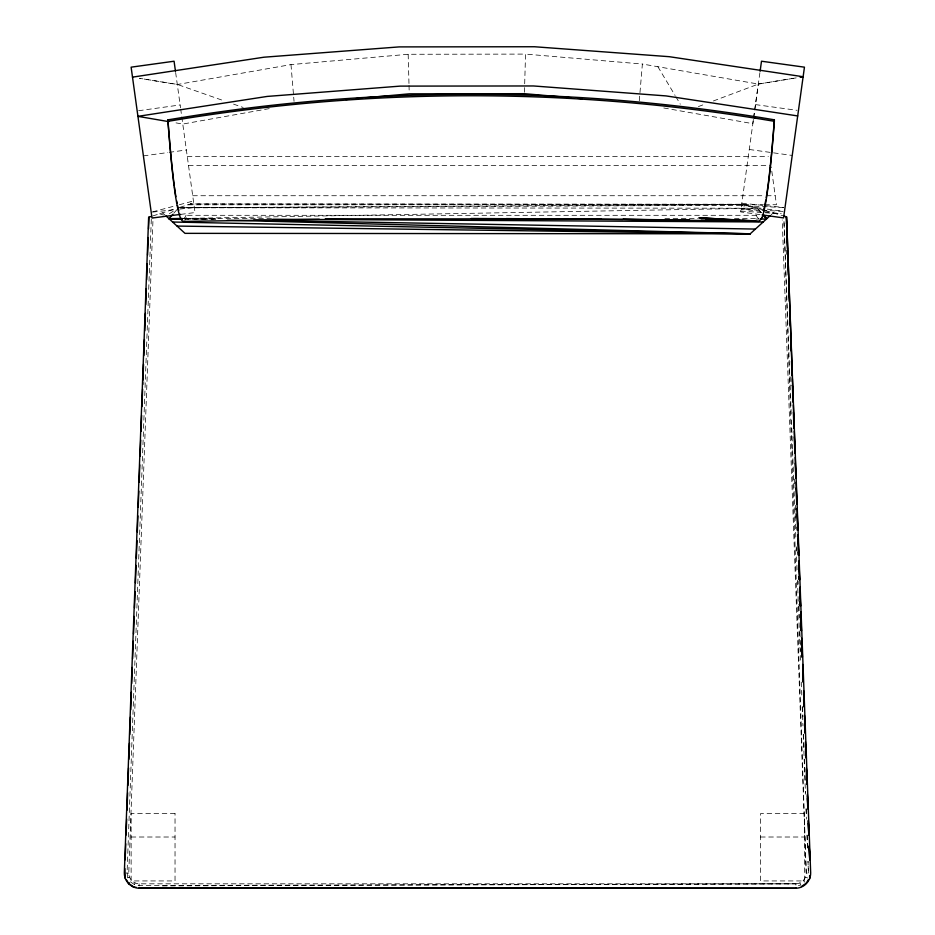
<?xml version="1.0" encoding="UTF-8"?>
<svg xmlns="http://www.w3.org/2000/svg" width="935" height="935" viewBox="0 0 935 935"><rect width="100%" height="100%" fill="white"/><g stroke="black" fill="none" stroke-linecap="round" stroke-linejoin="round"><path stroke-width="0.7" stroke-dasharray="4.67 3.51" d="M524.442 92.261L524.652 85.19M524.687 83.776L525.54 54.101L408.174 54.277L290.984 64.597L177.299 84.524L139.502 78.295L177.288 84.419L222.588 100.314M143.733 384.519L143.85 381.609M151.306 219.304L127.066 873.021L127.85 877.766L129.147 879.8M791.232 414.147L783.951 220.403L806.239 873.091C806.332 878.783 801.587 883.704 795.895 883.82L139.105 883.82C133.413 883.704 128.668 878.783 128.761 873.08L153.071 217.294M639.283 100.793L642.38 64.036L525.54 54.101M759.898 72.731L740.625 211.906L760.669 214.711M749.274 149.483L792.226 155.444M753.587 118.02L758.332 84.056L796.129 77.874M753.388 119.435L752.792 123.665L661.197 107.525M799.939 882.991L800.804 885.036L795.895 886.029L795.895 883.82L139.105 885.515L134.395 884.557L135.061 882.991M173.781 213.227L176.645 209.954M771.13 214.781L773.257 212.899M169.399 213.706L175.114 210.001M127.85 877.766L129.439 877.159M698.41 106.578L705.224 104.019M713.393 100.957L758.332 84.103M152.837 215.927L175.873 208.622M179.871 207.348L190.997 203.818L744.085 204.251L764.433 210.293M190.997 203.818L190.202 204.075L744.938 204.508L180.011 207.757L747.497 205.256M152.615 211.871L177.954 205.116M179.356 204.742L193.428 200.978M269.21 108.624L182.781 124.051L174.366 122.602M796.188 77.885L758.332 84.056L642.38 64.036M138.614 110.727L180.128 104.954M143.406 155.888L167.751 152.545M169.188 152.347L186.369 149.986M180.689 214.384L195.029 212.549L180.735 109.29M152.65 212.081L178.515 209.218M179.952 209.054L194.328 207.465M808.448 873.01L808.015 861.345L808.448 873.01L806.239 873.091L782.233 219.889M183.611 218.428L757.479 208.224L761.23 212.35M162.456 885.913L795.895 883.82M187.269 156.519L768.313 156.519M188.519 165.518L769.563 165.518M192.703 195.731L764.982 195.731M766.443 195.731L775.208 195.731M187.83 204.823L763.311 204.73M764.772 204.73L776.447 204.73L771.211 166.921M271.571 218.369L186.077 218.369L186.077 215.307L756.216 215.307L756.216 218.369L734.478 218.369M664.925 218.369L698.246 218.369M131.122 837.012L175.032 837.012M760.541 837.012L804.451 837.012M178.55 207.769L757.479 208.224L761.008 212.561M215.74 218.72L183.611 218.696L215.716 218.942M756.076 219.059L758.998 219.059M215.681 219.515L183.599 218.942L208.435 219.713M125.629 872.963L128.761 873.08M783.553 207.523L741.513 205.56L761.558 208.318M783.027 211.392L741.023 209.066L781.239 213.706M740.742 211.065L781.228 213.846M741.829 203.234L783.565 207.453M755.492 104.603L797.017 110.318M767.284 209.113L783.039 211.275M765.368 210.562L783.717 216.008M159.605 213.788L163.426 215.073M233.563 104.136L243.17 107.49M805.561 877.159L807.63 877.953M130.432 881.822L134.395 884.557M162.491 212.864L165.098 215.167M803.34 880.653L804.942 882.184M657.878 66.712L675.07 95.44M675.818 96.691L680.306 104.194M175.64 72.486L180.537 107.841M290.984 64.597L294.046 101.331M791.442 419.967L792.541 449.104M792.599 450.565L795.93 539.413M796.199 546.706L796.363 551.077M796.585 556.898L797.076 570.011M797.462 580.203L798.385 604.968M798.443 606.429L800.582 663.242M801.283 682.176L801.786 695.289M802.218 706.942L802.931 725.876M803.258 734.618L805.444 792.88M806.04 808.904L806.426 819.107M807.034 835.13L807.63 851.154M786.428 250.019L786.592 254.39M790.917 376.945L791.232 385.699M794.528 479.082L794.738 484.914M795.463 505.344L795.919 518.469M796.947 547.653L797.052 550.563M798.139 581.208L798.245 584.13M799.016 606.009L799.425 617.684M799.939 632.27L800.617 651.239M802.569 706.685L802.931 716.888M803.551 734.396L804.123 750.454M804.427 759.208L805.257 782.548M805.561 791.302L805.666 794.224M806.18 808.81L806.438 816.103M807.115 835.072L807.63 849.658M408.174 54.277L408.981 83.94M409.016 85.354L409.214 92.425M139.105 883.82L139.105 885.994M186.077 218.276A1557.371 43.828 -90 0 1 184.768 220.508M186.077 215.179A1555.431 43.77 -90 0 1 183.155 218.521M758.986 218.521A1555.092 43.758 90 0 1 756.216 215.225M175.032 813.602L131.122 813.602L131.122 880.934L175.032 880.934L175.032 813.602M804.451 813.602L760.541 813.602L760.541 880.934L804.451 880.934L804.451 813.602"/><path stroke-width="1.4" d="M783.717 216.008L786.557 216.85L810.668 872.928C810.797 881.062 804.03 888.086 795.895 888.25L139.105 888.25C130.97 888.086 124.191 881.062 124.332 872.916L148.642 217.271L151.493 216.359M125.302 878.736L124.834 868.557M125.161 859.814L125.746 843.791M126.073 835.037L126.669 819.013M126.996 810.271L127.639 792.775M127.908 785.494L128.562 768.009M128.89 759.267L129.474 743.231M129.801 734.489L130.456 717.005M130.725 709.712L131.368 692.227M131.695 683.485L132.291 667.45M132.606 658.707L133.261 641.223M133.53 633.942L134.184 616.446M134.5 607.703L135.096 591.68M135.423 582.937L136.066 565.441M136.335 558.16L136.989 540.675M137.316 531.933L137.901 515.898M138.228 507.156L138.824 491.12M139.151 482.378L139.794 464.894M140.121 456.151L140.718 440.116M141.045 431.374L141.629 415.35M141.956 406.608L142.611 389.112M142.926 380.37L143.522 364.346M143.85 355.604L144.446 339.569M144.761 330.826L145.416 313.342M145.743 304.588L146.339 288.564M146.655 279.822L147.251 263.787M147.578 255.045L148.221 237.56M148.548 228.818L148.981 217.154M760.097 71.294L761.499 61.219L804.451 67.168L783.577 217.925L762.107 214.921M809.605 875.744L809.698 878.748M133.319 887.07L136.276 887.338M762.048 217.551L759.138 221.408L698.924 217.738L739.643 220.064M801.447 886.52L806.11 883.318L808.389 879.73M172.823 214.314L169.013 218.685L182.15 219.024M128.457 883.727L129.392 882.827M770.066 215.728L750.197 233.82L184.99 233.353L165.974 215.938M803.13 76.728L800.36 77.196L803.13 76.728L669.285 56.696L534.539 46.75L399.175 46.902L263.95 57.21L132.501 77.138M180.689 214.384L152.008 218.042L131.122 67.168L174.074 61.219L175.441 71.095M345.81 99.531L348.685 99.274M355.884 98.619L361.623 98.105M365.924 97.719L409.25 93.839L524.406 93.675L570.724 97.696M182.15 218.451L169.013 218.685L182.138 218.919M183.307 221.431L319.338 219.293M139.105 888.25L471.883 887.783M139.105 887.911L795.895 888.25L795.895 887.654M325.263 218.79L601.275 218.965M760.459 219.059L766.303 219.07L762.773 214.734M272.646 219.257L763.1 221.969M506.174 218.603L689.586 220.064L622.99 219.293L759.138 221.408M471.158 218.486L622.944 219.386M701.18 220.181L754.779 220.73L705.539 220.192M177.124 226.083L750.197 233.82L172.694 222.016M253.607 220.181L755.351 229.075M227.427 220.204L750.232 233.797M742.542 220.228L755.632 220.976M577.83 98.315L582.084 98.678M797.707 115.94L666.024 95.908L533.453 85.962L400.262 86.114L267.235 96.422L137.924 116.349L168.768 121.643M755.012 118.114L774.355 121.293L774.355 119.809A1810.09 1809.47 0 0 0 187 116.758L167.938 119.855L167.938 121.34A1557.371 43.828 -90 0 0 183.307 221.361M133.46 886.766L128.703 883.493L126.389 879.835M763.112 214.419L766.875 218.556M797.064 527.2L797.181 530.11M798.011 551.989L798.128 554.911M798.957 576.79L799.063 579.712M799.892 601.591L800.068 605.973M800.839 626.392L801.003 630.774M801.786 651.192L802.008 657.036M802.674 674.532L802.955 681.837M803.621 699.333L803.89 706.626M804.556 724.134L804.895 732.888M805.503 748.935L805.841 757.689M806.449 773.736L806.835 783.951M807.396 798.537L807.782 808.752M808.331 823.338L808.775 835.013L808.296 820.439L808.857 835.037M809.219 846.678L809.722 859.814M786.557 216.85L792.296 375.765M792.401 378.687L793.242 402.015M793.347 404.925L794.189 428.253M794.294 431.175L795.077 453.043M795.241 457.414L795.977 477.832M796.129 482.203L796.924 504.07M797.076 508.441L797.871 530.32M798.022 534.691L798.759 555.098M798.969 560.93L799.647 579.887M799.916 587.18L800.594 606.125M800.804 611.957L801.494 630.915M801.751 638.208L802.44 657.165M802.697 664.446L803.329 681.942M803.644 690.696L804.229 706.731M804.544 715.474L805.175 732.97L804.567 718.372M805.491 741.724L806.063 757.759L805.526 744.622M806.438 767.962L807.01 783.997L806.438 769.412M807.384 794.212L807.91 808.787L807.396 795.65M809.219 845.24L809.745 859.814L809.266 846.689M786.218 216.745L786.487 224.038M786.803 232.792L787.399 248.827M787.714 257.581L788.357 275.077M788.672 283.831L789.315 301.327M789.631 310.069L790.215 326.116M790.542 334.859L791.127 350.906M791.501 361.109L792.038 375.695M792.413 385.898L792.997 401.945M793.371 412.148L793.955 428.183M794.271 436.937L794.855 452.972M795.229 463.187L795.767 477.762M796.141 487.976L796.725 504.012M797.099 514.227L797.684 530.262M798.011 539.016L798.595 555.051M798.969 565.254L799.495 579.84M799.869 590.043L800.465 606.09M800.839 616.294L801.365 630.88M801.739 641.083L802.323 657.13M802.697 667.333L803.235 681.919M803.609 692.122L804.135 706.708M178.795 210.597A1555.431 43.77 -90 0 1 177.638 205.864M177.112 203.327A1555.431 43.77 -90 0 1 176.633 200.826M175.909 196.712A1555.431 43.77 -90 0 1 174.483 187.234M174.319 185.995A1555.431 43.77 -90 0 1 167.938 119.89M167.938 121.363A1808.337 1807.717 0 0 1 755.001 118.149M774.355 121.094A1555.653 43.77 90 0 1 762.048 217.446M774.355 119.586A1555.092 43.758 90 0 1 768.979 177.825M768.827 179.123A1555.092 43.758 90 0 1 766.209 197.577M765.765 200.125A1555.092 43.758 90 0 1 763.486 210.562M182.15 218.696L169.013 218.685L182.15 218.755"/></g></svg>
